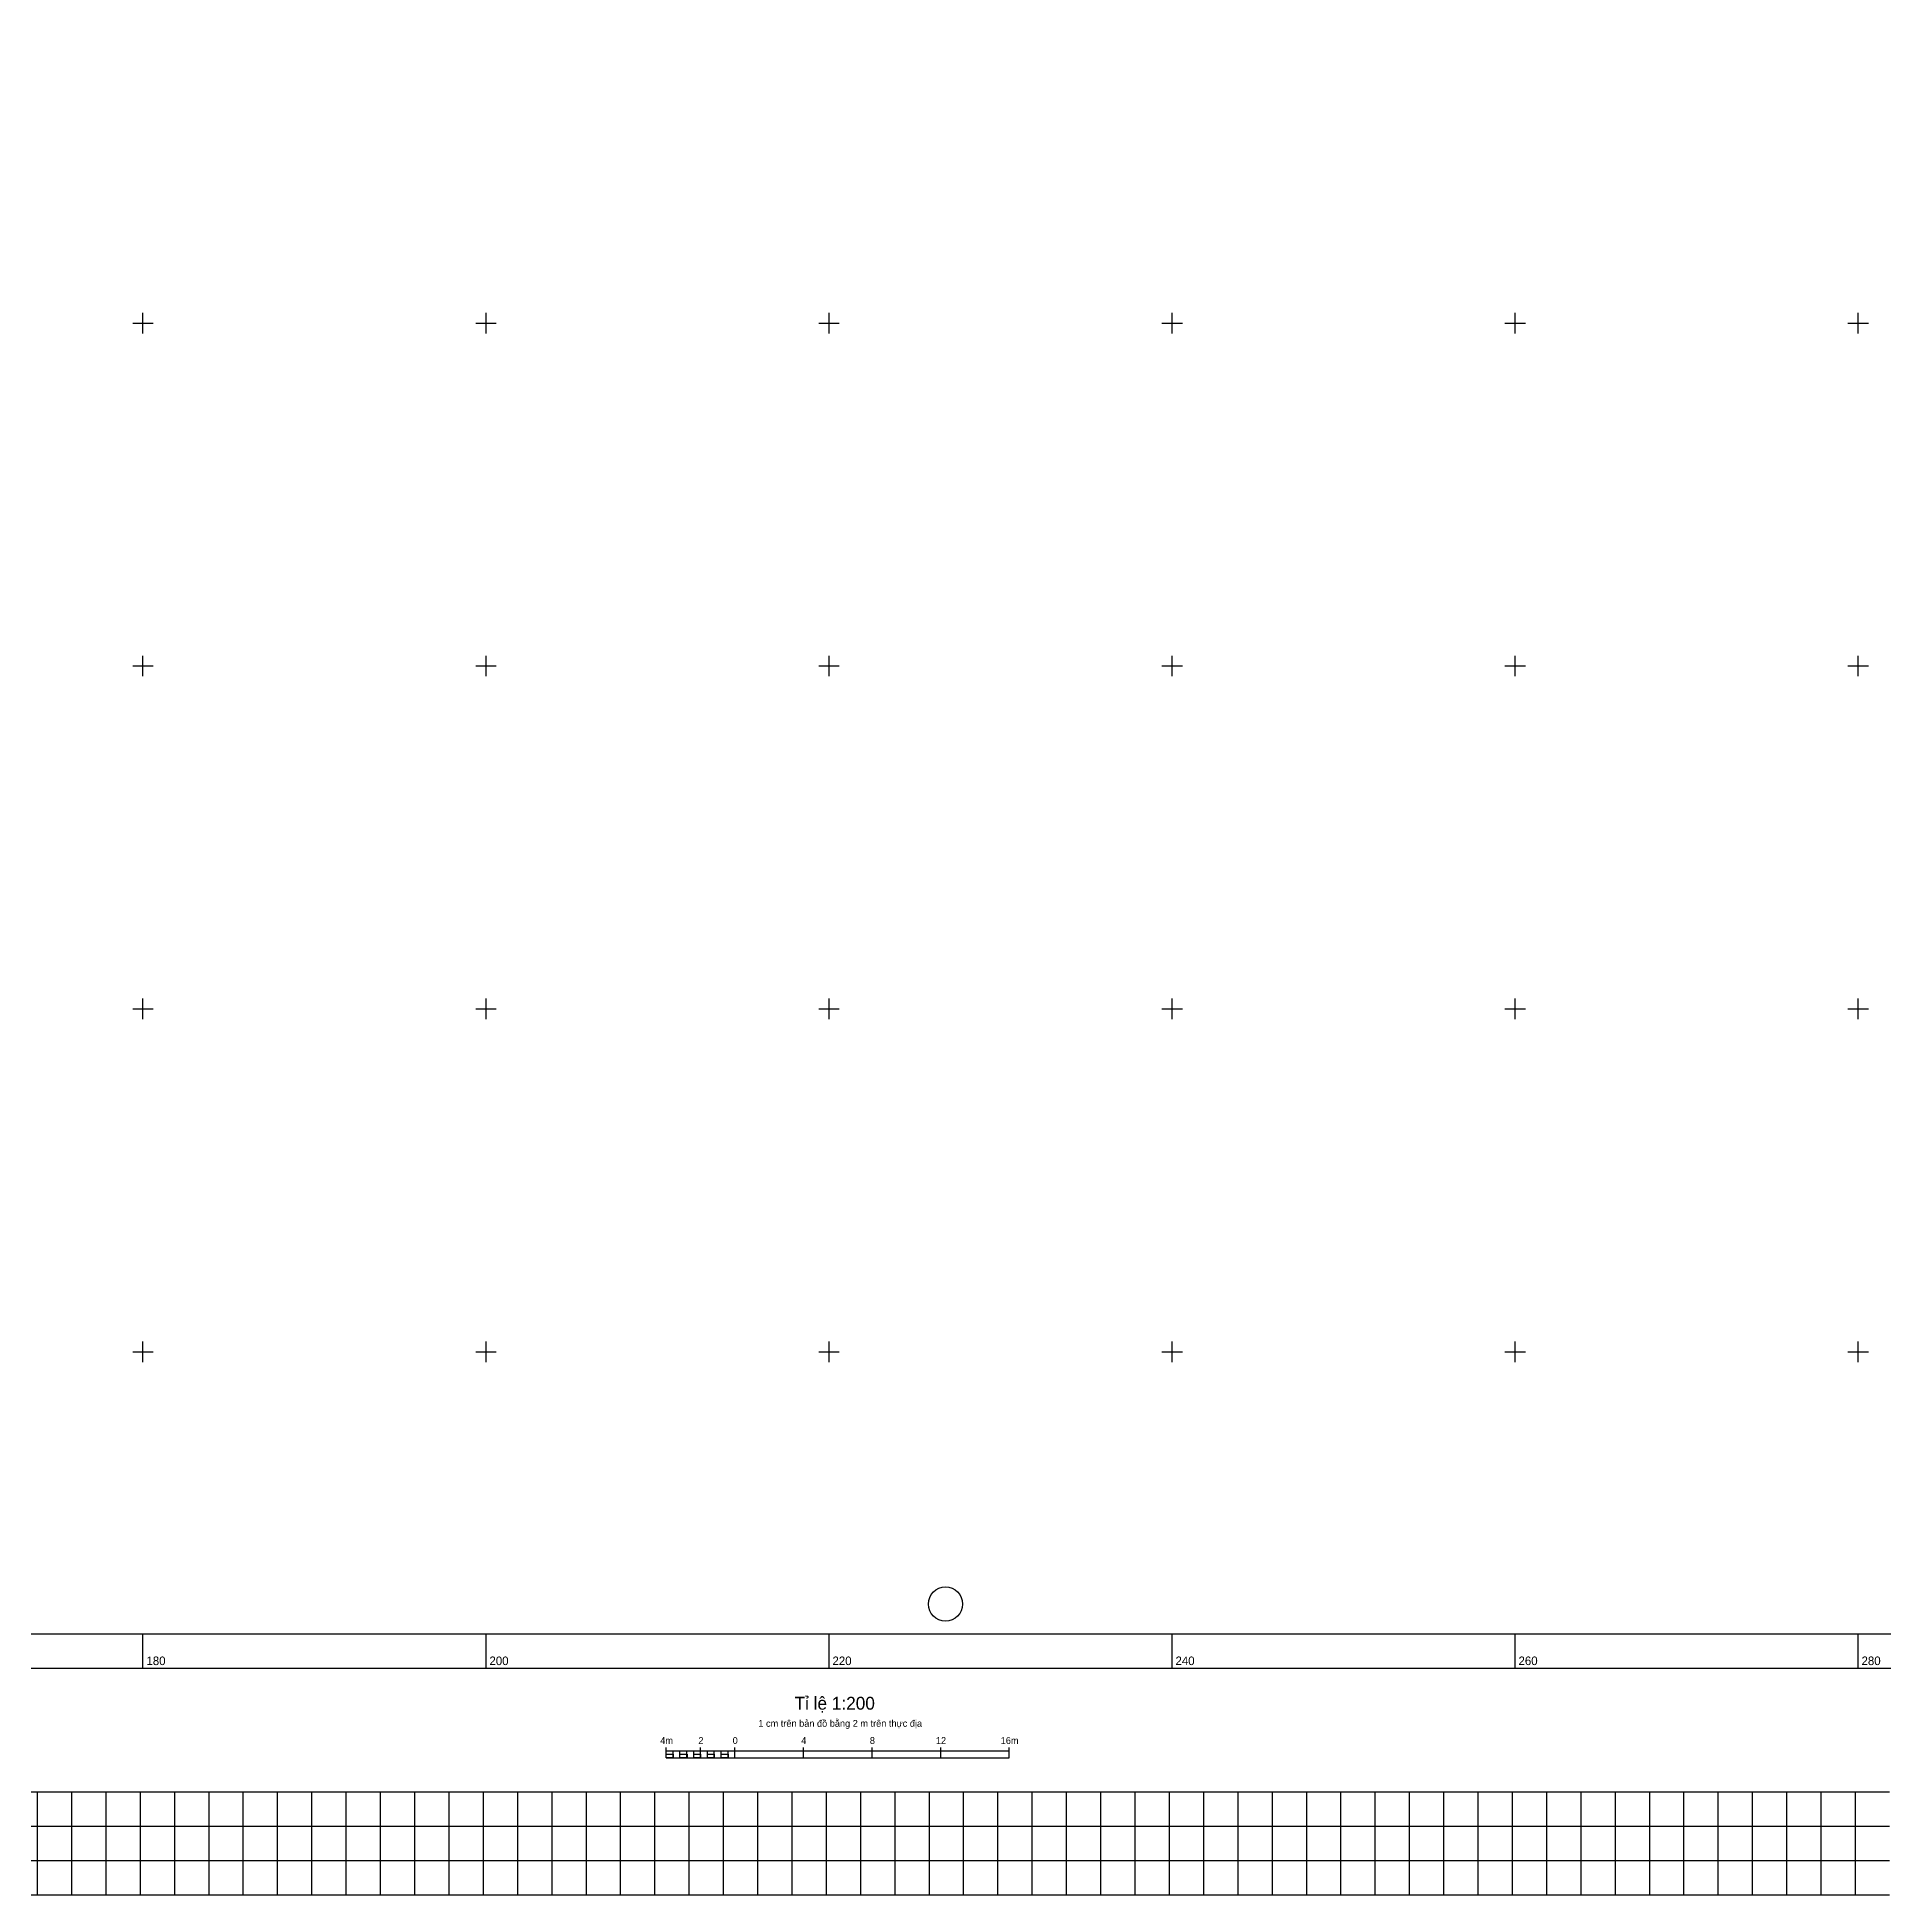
# Model space of a CAD drawing. Extents: x 547747 to 549324, y 1837450 to 1838029.
# Drawn here: x 548173.8 to 548281.6, y 1837508.3 to 1837616.7 of the extents above; entities that cross this region are included whole.
import ezdxf

# ---------------------------------------------------------------- set-up
doc = ezdxf.new("R2010")
doc.units = 0
for name, color, linetype in [('Level 11', 7, 'Continuous'), ('Level 58', 7, 'Continuous'), ('Level 63', 7, 'Continuous')]:
    doc.layers.add(name, color=color, linetype=linetype)

msp = doc.modelspace()

# ---------------------------------------------------------------- linework, layer by layer
at = {"layer": 'Level 11'}
msp.add_circle((548226.79, 1837525.29), 1, dxfattribs=at)
at = {"layer": 'Level 58'}
msp.add_lwpolyline([(548053.83, 1838019.63), (548387.2, 1838019.63), (548387.2, 1837523.53), (548053.83, 1837523.53)], close=True, dxfattribs=at)
at = {"layer": 'Level 63'}
for p, q in [((548180, 1837599.4), (548180, 1837600.6)), ((548200, 1837599.4), (548200, 1837600.6)), ((548220, 1837599.4), (548220, 1837600.6)), ((548240, 1837599.4), (548240, 1837600.6)), ((548260, 1837599.4), (548260, 1837600.6)), ((548280, 1837599.4), (548280, 1837600.6)), ((548179.4, 1837600), (548180.6, 1837600)), ((548199.4, 1837600), (548200.6, 1837600)), ((548219.4, 1837600), (548220.6, 1837600)), ((548239.4, 1837600), (548240.6, 1837600)), ((548259.4, 1837600), (548260.6, 1837600)), ((548279.4, 1837600), (548280.6, 1837600)), ((548179.4, 1837580), (548180.6, 1837580)), ((548180, 1837579.4), (548180, 1837580.6)), ((548199.4, 1837580), (548200.6, 1837580)), ((548200, 1837579.4), (548200, 1837580.6)), ((548219.4, 1837580), (548220.6, 1837580)), ((548220, 1837579.4), (548220, 1837580.6)), ((548239.4, 1837580), (548240.6, 1837580)), ((548240, 1837579.4), (548240, 1837580.6)), ((548259.4, 1837580), (548260.6, 1837580)), ((548260, 1837579.4), (548260, 1837580.6)), ((548279.4, 1837580), (548280.6, 1837580)), ((548280, 1837579.4), (548280, 1837580.6)), ((548180, 1837559.4), (548180, 1837560.6)), ((548200, 1837559.4), (548200, 1837560.6)), ((548220, 1837559.4), (548220, 1837560.6)), ((548240, 1837559.4), (548240, 1837560.6)), ((548260, 1837559.4), (548260, 1837560.6)), ((548280, 1837559.4), (548280, 1837560.6)), ((548179.4, 1837560), (548180.6, 1837560)), ((548199.4, 1837560), (548200.6, 1837560)), ((548219.4, 1837560), (548220.6, 1837560)), ((548239.4, 1837560), (548240.6, 1837560)), ((548259.4, 1837560), (548260.6, 1837560)), ((548279.4, 1837560), (548280.6, 1837560)), ((548179.4, 1837540), (548180.6, 1837540)), ((548180, 1837539.4), (548180, 1837540.6)), ((548199.4, 1837540), (548200.6, 1837540)), ((548200, 1837539.4), (548200, 1837540.6)), ((548219.4, 1837540), (548220.6, 1837540)), ((548220, 1837539.4), (548220, 1837540.6)), ((548239.4, 1837540), (548240.6, 1837540)), ((548240, 1837539.4), (548240, 1837540.6)), ((548259.4, 1837540), (548260.6, 1837540)), ((548260, 1837539.4), (548260, 1837540.6)), ((548279.4, 1837540), (548280.6, 1837540)), ((548280, 1837539.4), (548280, 1837540.6)), ((548180, 1837521.53), (548180, 1837523.53)), ((548200, 1837521.53), (548200, 1837523.53)), ((548220, 1837521.53), (548220, 1837523.53)), ((548240, 1837521.53), (548240, 1837523.53)), ((548260, 1837521.53), (548260, 1837523.53)), ((548280, 1837521.53), (548280, 1837523.53)), ((548210.51, 1837516.33), (548210.51, 1837516.93)), ((548210.51, 1837516.73), (548230.51, 1837516.73)), ((548210.51, 1837516.33), (548210.51, 1837516.73)), ((548210.51, 1837516.33), (548230.51, 1837516.33)), ((548210.91, 1837516.33), (548210.91, 1837516.73)), ((548211.31, 1837516.33), (548211.31, 1837516.73)), ((548211.71, 1837516.33), (548211.71, 1837516.73)), ((548212.11, 1837516.33), (548212.11, 1837516.73)), ((548212.51, 1837516.33), (548212.51, 1837516.93)), ((548212.51, 1837516.33), (548212.51, 1837516.73)), ((548212.91, 1837516.33), (548212.91, 1837516.73)), ((548213.31, 1837516.33), (548213.31, 1837516.73)), ((548213.71, 1837516.33), (548213.71, 1837516.73)), ((548214.11, 1837516.33), (548214.11, 1837516.73)), ((548214.51, 1837516.33), (548214.51, 1837516.93)), ((548218.51, 1837516.33), (548218.51, 1837516.93)), ((548222.51, 1837516.33), (548222.51, 1837516.93)), ((548226.51, 1837516.33), (548226.51, 1837516.93)), ((548230.51, 1837516.33), (548230.51, 1837516.93)), ((548171.83, 1837514.33), (548173.83, 1837514.33)), ((548173.83, 1837514.33), (548175.83, 1837514.33)), ((548173.83, 1837514.33), (548173.83, 1837508.33)), ((548175.83, 1837514.33), (548177.83, 1837514.33)), ((548175.83, 1837514.33), (548175.83, 1837508.33)), ((548177.83, 1837514.33), (548179.83, 1837514.33)), ((548177.83, 1837514.33), (548177.83, 1837508.33)), ((548179.83, 1837514.33), (548181.83, 1837514.33)), ((548179.83, 1837514.33), (548179.83, 1837508.33)), ((548181.83, 1837514.33), (548183.83, 1837514.33)), ((548181.83, 1837514.33), (548181.83, 1837508.33)), ((548183.83, 1837514.33), (548185.83, 1837514.33)), ((548183.83, 1837514.33), (548183.83, 1837508.33)), ((548185.83, 1837514.33), (548187.83, 1837514.33)), ((548185.83, 1837514.33), (548185.83, 1837508.33)), ((548187.83, 1837514.33), (548189.83, 1837514.33)), ((548187.83, 1837514.33), (548187.83, 1837508.33)), ((548189.83, 1837514.33), (548191.83, 1837514.33)), ((548189.83, 1837514.33), (548189.83, 1837508.33)), ((548191.83, 1837514.33), (548193.83, 1837514.33)), ((548191.83, 1837514.33), (548191.83, 1837508.33)), ((548193.83, 1837514.33), (548195.83, 1837514.33)), ((548193.83, 1837514.33), (548193.83, 1837508.33)), ((548195.83, 1837514.33), (548197.83, 1837514.33)), ((548195.83, 1837514.33), (548195.83, 1837508.33)), ((548197.83, 1837514.33), (548199.83, 1837514.33)), ((548197.83, 1837514.33), (548197.83, 1837508.33)), ((548199.83, 1837514.33), (548201.83, 1837514.33)), ((548199.83, 1837514.33), (548199.83, 1837508.33)), ((548201.83, 1837514.33), (548203.83, 1837514.33)), ((548201.83, 1837514.33), (548201.83, 1837508.33)), ((548203.83, 1837514.33), (548205.83, 1837514.33)), ((548203.83, 1837514.33), (548203.83, 1837508.33)), ((548205.83, 1837514.33), (548207.83, 1837514.33)), ((548205.83, 1837514.33), (548205.83, 1837508.33)), ((548207.83, 1837514.33), (548209.83, 1837514.33)), ((548207.83, 1837514.33), (548207.83, 1837508.33)), ((548209.83, 1837514.33), (548211.83, 1837514.33)), ((548209.83, 1837514.33), (548209.83, 1837508.33)), ((548211.83, 1837514.33), (548213.83, 1837514.33)), ((548211.83, 1837514.33), (548211.83, 1837508.33)), ((548213.83, 1837514.33), (548215.83, 1837514.33)), ((548213.83, 1837514.33), (548213.83, 1837508.33)), ((548215.83, 1837514.33), (548217.83, 1837514.33)), ((548215.83, 1837514.33), (548215.83, 1837508.33)), ((548217.83, 1837514.33), (548219.83, 1837514.33)), ((548217.83, 1837514.33), (548217.83, 1837508.33)), ((548219.83, 1837514.33), (548221.83, 1837514.33)), ((548219.83, 1837514.33), (548219.83, 1837508.33)), ((548221.83, 1837514.33), (548223.83, 1837514.33)), ((548221.83, 1837514.33), (548221.83, 1837508.33)), ((548223.83, 1837514.33), (548225.83, 1837514.33)), ((548223.83, 1837514.33), (548223.83, 1837508.33)), ((548225.83, 1837514.33), (548227.83, 1837514.33)), ((548225.83, 1837514.33), (548225.83, 1837508.33)), ((548227.83, 1837514.33), (548229.83, 1837514.33)), ((548227.83, 1837514.33), (548227.83, 1837508.33)), ((548229.83, 1837514.33), (548231.83, 1837514.33)), ((548229.83, 1837514.33), (548229.83, 1837508.33)), ((548231.83, 1837514.33), (548233.83, 1837514.33)), ((548231.83, 1837514.33), (548231.83, 1837508.33)), ((548233.83, 1837514.33), (548235.83, 1837514.33)), ((548233.83, 1837514.33), (548233.83, 1837508.33)), ((548235.83, 1837514.33), (548237.83, 1837514.33)), ((548235.83, 1837514.33), (548235.83, 1837508.33)), ((548237.83, 1837514.33), (548239.83, 1837514.33)), ((548237.83, 1837514.33), (548237.83, 1837508.33)), ((548239.83, 1837514.33), (548241.83, 1837514.33)), ((548239.83, 1837514.33), (548239.83, 1837508.33)), ((548241.83, 1837514.33), (548243.83, 1837514.33)), ((548241.83, 1837514.33), (548241.83, 1837508.33)), ((548243.83, 1837514.33), (548245.83, 1837514.33)), ((548243.83, 1837514.33), (548243.83, 1837508.33)), ((548245.83, 1837514.33), (548247.83, 1837514.33)), ((548245.83, 1837514.33), (548245.83, 1837508.33)), ((548247.83, 1837514.33), (548249.83, 1837514.33)), ((548247.83, 1837514.33), (548247.83, 1837508.33)), ((548249.83, 1837514.33), (548251.83, 1837514.33)), ((548249.83, 1837514.33), (548249.83, 1837508.33)), ((548251.83, 1837514.33), (548253.83, 1837514.33)), ((548251.83, 1837514.33), (548251.83, 1837508.33)), ((548253.83, 1837514.33), (548255.83, 1837514.33)), ((548253.83, 1837514.33), (548253.83, 1837508.33)), ((548255.83, 1837514.33), (548257.83, 1837514.33)), ((548255.83, 1837514.33), (548255.83, 1837508.33)), ((548257.83, 1837514.33), (548259.83, 1837514.33)), ((548257.83, 1837514.33), (548257.83, 1837508.33)), ((548259.83, 1837514.33), (548261.83, 1837514.33)), ((548259.83, 1837514.33), (548259.83, 1837508.33)), ((548261.83, 1837514.33), (548263.83, 1837514.33)), ((548261.83, 1837514.33), (548261.83, 1837508.33)), ((548263.83, 1837514.33), (548265.83, 1837514.33)), ((548263.83, 1837514.33), (548263.83, 1837508.33)), ((548265.83, 1837514.33), (548267.83, 1837514.33)), ((548265.83, 1837514.33), (548265.83, 1837508.33)), ((548267.83, 1837514.33), (548269.83, 1837514.33)), ((548267.83, 1837514.33), (548267.83, 1837508.33)), ((548269.83, 1837514.33), (548271.83, 1837514.33)), ((548269.83, 1837514.33), (548269.83, 1837508.33)), ((548271.83, 1837514.33), (548273.83, 1837514.33)), ((548271.83, 1837514.33), (548271.83, 1837508.33)), ((548273.83, 1837514.33), (548275.83, 1837514.33)), ((548273.83, 1837514.33), (548273.83, 1837508.33)), ((548275.83, 1837514.33), (548277.83, 1837514.33)), ((548275.83, 1837514.33), (548275.83, 1837508.33)), ((548277.83, 1837514.33), (548279.83, 1837514.33)), ((548277.83, 1837514.33), (548277.83, 1837508.33)), ((548279.83, 1837514.33), (548281.83, 1837514.33)), ((548279.83, 1837514.33), (548279.83, 1837508.33)), ((548171.83, 1837512.33), (548173.83, 1837512.33)), ((548173.83, 1837512.33), (548175.83, 1837512.33)), ((548175.83, 1837512.33), (548177.83, 1837512.33)), ((548177.83, 1837512.33), (548179.83, 1837512.33)), ((548179.83, 1837512.33), (548181.83, 1837512.33)), ((548181.83, 1837512.33), (548183.83, 1837512.33)), ((548183.83, 1837512.33), (548185.83, 1837512.33)), ((548185.83, 1837512.33), (548187.83, 1837512.33)), ((548187.83, 1837512.33), (548189.83, 1837512.33)), ((548189.83, 1837512.33), (548191.83, 1837512.33)), ((548191.83, 1837512.33), (548193.83, 1837512.33)), ((548193.83, 1837512.33), (548195.83, 1837512.33)), ((548195.83, 1837512.33), (548197.83, 1837512.33)), ((548197.83, 1837512.33), (548199.83, 1837512.33)), ((548199.83, 1837512.33), (548201.83, 1837512.33)), ((548201.83, 1837512.33), (548203.83, 1837512.33)), ((548203.83, 1837512.33), (548205.83, 1837512.33)), ((548205.83, 1837512.33), (548207.83, 1837512.33)), ((548207.83, 1837512.33), (548209.83, 1837512.33)), ((548209.83, 1837512.33), (548211.83, 1837512.33)), ((548211.83, 1837512.33), (548213.83, 1837512.33)), ((548213.83, 1837512.33), (548215.83, 1837512.33)), ((548215.83, 1837512.33), (548217.83, 1837512.33)), ((548217.83, 1837512.33), (548219.83, 1837512.33)), ((548219.83, 1837512.33), (548221.83, 1837512.33)), ((548221.83, 1837512.33), (548223.83, 1837512.33)), ((548223.83, 1837512.33), (548225.83, 1837512.33)), ((548225.83, 1837512.33), (548227.83, 1837512.33)), ((548227.83, 1837512.33), (548229.83, 1837512.33)), ((548229.83, 1837512.33), (548231.83, 1837512.33)), ((548231.83, 1837512.33), (548233.83, 1837512.33)), ((548233.83, 1837512.33), (548235.83, 1837512.33)), ((548235.83, 1837512.33), (548237.83, 1837512.33)), ((548237.83, 1837512.33), (548239.83, 1837512.33)), ((548239.83, 1837512.33), (548241.83, 1837512.33)), ((548241.83, 1837512.33), (548243.83, 1837512.33)), ((548243.83, 1837512.33), (548245.83, 1837512.33)), ((548245.83, 1837512.33), (548247.83, 1837512.33)), ((548247.83, 1837512.33), (548249.83, 1837512.33)), ((548249.83, 1837512.33), (548251.83, 1837512.33)), ((548251.83, 1837512.33), (548253.83, 1837512.33)), ((548253.83, 1837512.33), (548255.83, 1837512.33)), ((548255.83, 1837512.33), (548257.83, 1837512.33)), ((548257.83, 1837512.33), (548259.83, 1837512.33)), ((548259.83, 1837512.33), (548261.83, 1837512.33)), ((548261.83, 1837512.33), (548263.83, 1837512.33)), ((548263.83, 1837512.33), (548265.83, 1837512.33)), ((548265.83, 1837512.33), (548267.83, 1837512.33)), ((548267.83, 1837512.33), (548269.83, 1837512.33)), ((548269.83, 1837512.33), (548271.83, 1837512.33)), ((548271.83, 1837512.33), (548273.83, 1837512.33)), ((548273.83, 1837512.33), (548275.83, 1837512.33)), ((548275.83, 1837512.33), (548277.83, 1837512.33)), ((548277.83, 1837512.33), (548279.83, 1837512.33)), ((548279.83, 1837512.33), (548281.83, 1837512.33)), ((548171.83, 1837510.33), (548173.83, 1837510.33)), ((548173.83, 1837510.33), (548175.83, 1837510.33)), ((548175.83, 1837510.33), (548177.83, 1837510.33)), ((548177.83, 1837510.33), (548179.83, 1837510.33)), ((548179.83, 1837510.33), (548181.83, 1837510.33)), ((548181.83, 1837510.33), (548183.83, 1837510.33)), ((548183.83, 1837510.33), (548185.83, 1837510.33)), ((548185.83, 1837510.33), (548187.83, 1837510.33)), ((548187.83, 1837510.33), (548189.83, 1837510.33)), ((548189.83, 1837510.33), (548191.83, 1837510.33)), ((548191.83, 1837510.33), (548193.83, 1837510.33)), ((548193.83, 1837510.33), (548195.83, 1837510.33)), ((548195.83, 1837510.33), (548197.83, 1837510.33)), ((548197.83, 1837510.33), (548199.83, 1837510.33)), ((548199.83, 1837510.33), (548201.83, 1837510.33)), ((548201.83, 1837510.33), (548203.83, 1837510.33)), ((548203.83, 1837510.33), (548205.83, 1837510.33)), ((548205.83, 1837510.33), (548207.83, 1837510.33)), ((548207.83, 1837510.33), (548209.83, 1837510.33)), ((548209.83, 1837510.33), (548211.83, 1837510.33)), ((548211.83, 1837510.33), (548213.83, 1837510.33)), ((548213.83, 1837510.33), (548215.83, 1837510.33)), ((548215.83, 1837510.33), (548217.83, 1837510.33)), ((548217.83, 1837510.33), (548219.83, 1837510.33)), ((548219.83, 1837510.33), (548221.83, 1837510.33)), ((548221.83, 1837510.33), (548223.83, 1837510.33)), ((548223.83, 1837510.33), (548225.83, 1837510.33)), ((548225.83, 1837510.33), (548227.83, 1837510.33)), ((548227.83, 1837510.33), (548229.83, 1837510.33)), ((548229.83, 1837510.33), (548231.83, 1837510.33)), ((548231.83, 1837510.33), (548233.83, 1837510.33)), ((548233.83, 1837510.33), (548235.83, 1837510.33)), ((548235.83, 1837510.33), (548237.83, 1837510.33)), ((548237.83, 1837510.33), (548239.83, 1837510.33)), ((548239.83, 1837510.33), (548241.83, 1837510.33)), ((548241.83, 1837510.33), (548243.83, 1837510.33)), ((548243.83, 1837510.33), (548245.83, 1837510.33)), ((548245.83, 1837510.33), (548247.83, 1837510.33)), ((548247.83, 1837510.33), (548249.83, 1837510.33)), ((548249.83, 1837510.33), (548251.83, 1837510.33)), ((548251.83, 1837510.33), (548253.83, 1837510.33)), ((548253.83, 1837510.33), (548255.83, 1837510.33)), ((548255.83, 1837510.33), (548257.83, 1837510.33)), ((548257.83, 1837510.33), (548259.83, 1837510.33)), ((548259.83, 1837510.33), (548261.83, 1837510.33)), ((548261.83, 1837510.33), (548263.83, 1837510.33)), ((548263.83, 1837510.33), (548265.83, 1837510.33)), ((548265.83, 1837510.33), (548267.83, 1837510.33)), ((548267.83, 1837510.33), (548269.83, 1837510.33)), ((548269.83, 1837510.33), (548271.83, 1837510.33)), ((548271.83, 1837510.33), (548273.83, 1837510.33)), ((548273.83, 1837510.33), (548275.83, 1837510.33)), ((548275.83, 1837510.33), (548277.83, 1837510.33)), ((548277.83, 1837510.33), (548279.83, 1837510.33)), ((548279.83, 1837510.33), (548281.83, 1837510.33)), ((548171.83, 1837508.33), (548173.83, 1837508.33)), ((548173.83, 1837508.33), (548175.83, 1837508.33)), ((548175.83, 1837508.33), (548177.83, 1837508.33)), ((548177.83, 1837508.33), (548179.83, 1837508.33)), ((548179.83, 1837508.33), (548181.83, 1837508.33)), ((548181.83, 1837508.33), (548183.83, 1837508.33)), ((548183.83, 1837508.33), (548185.83, 1837508.33)), ((548185.83, 1837508.33), (548187.83, 1837508.33)), ((548187.83, 1837508.33), (548189.83, 1837508.33)), ((548189.83, 1837508.33), (548191.83, 1837508.33)), ((548191.83, 1837508.33), (548193.83, 1837508.33)), ((548193.83, 1837508.33), (548195.83, 1837508.33)), ((548195.83, 1837508.33), (548197.83, 1837508.33)), ((548197.83, 1837508.33), (548199.83, 1837508.33)), ((548199.83, 1837508.33), (548201.83, 1837508.33)), ((548201.83, 1837508.33), (548203.83, 1837508.33)), ((548203.83, 1837508.33), (548205.83, 1837508.33)), ((548205.83, 1837508.33), (548207.83, 1837508.33)), ((548207.83, 1837508.33), (548209.83, 1837508.33)), ((548209.83, 1837508.33), (548211.83, 1837508.33)), ((548211.83, 1837508.33), (548213.83, 1837508.33)), ((548213.83, 1837508.33), (548215.83, 1837508.33)), ((548215.83, 1837508.33), (548217.83, 1837508.33)), ((548217.83, 1837508.33), (548219.83, 1837508.33)), ((548219.83, 1837508.33), (548221.83, 1837508.33)), ((548221.83, 1837508.33), (548223.83, 1837508.33)), ((548223.83, 1837508.33), (548225.83, 1837508.33)), ((548225.83, 1837508.33), (548227.83, 1837508.33)), ((548227.83, 1837508.33), (548229.83, 1837508.33)), ((548229.83, 1837508.33), (548231.83, 1837508.33)), ((548231.83, 1837508.33), (548233.83, 1837508.33)), ((548233.83, 1837508.33), (548235.83, 1837508.33)), ((548235.83, 1837508.33), (548237.83, 1837508.33)), ((548237.83, 1837508.33), (548239.83, 1837508.33)), ((548239.83, 1837508.33), (548241.83, 1837508.33)), ((548241.83, 1837508.33), (548243.83, 1837508.33)), ((548243.83, 1837508.33), (548245.83, 1837508.33)), ((548245.83, 1837508.33), (548247.83, 1837508.33)), ((548247.83, 1837508.33), (548249.83, 1837508.33)), ((548249.83, 1837508.33), (548251.83, 1837508.33)), ((548251.83, 1837508.33), (548253.83, 1837508.33)), ((548253.83, 1837508.33), (548255.83, 1837508.33)), ((548255.83, 1837508.33), (548257.83, 1837508.33)), ((548257.83, 1837508.33), (548259.83, 1837508.33)), ((548259.83, 1837508.33), (548261.83, 1837508.33)), ((548261.83, 1837508.33), (548263.83, 1837508.33)), ((548263.83, 1837508.33), (548265.83, 1837508.33)), ((548265.83, 1837508.33), (548267.83, 1837508.33)), ((548267.83, 1837508.33), (548269.83, 1837508.33)), ((548269.83, 1837508.33), (548271.83, 1837508.33)), ((548271.83, 1837508.33), (548273.83, 1837508.33)), ((548273.83, 1837508.33), (548275.83, 1837508.33)), ((548275.83, 1837508.33), (548277.83, 1837508.33)), ((548277.83, 1837508.33), (548279.83, 1837508.33)), ((548279.83, 1837508.33), (548281.83, 1837508.33))]:
    msp.add_line(p, q, dxfattribs=at)
for points in [[(548051.83, 1837521.53), (548051.83, 1838021.63), (548389.2, 1838021.63), (548389.2, 1837521.53)], [(548053.83, 1837523.53), (548053.83, 1838019.63), (548387.2, 1838019.63), (548387.2, 1837523.53)], [(548210.51, 1837516.33), (548210.51, 1837516.53), (548210.91, 1837516.53), (548210.91, 1837516.33)], [(548211.31, 1837516.33), (548211.31, 1837516.53), (548211.72, 1837516.53), (548211.72, 1837516.33)], [(548212.11, 1837516.33), (548212.11, 1837516.53), (548212.51, 1837516.53), (548212.51, 1837516.33)], [(548212.91, 1837516.33), (548212.91, 1837516.53), (548213.31, 1837516.53), (548213.31, 1837516.33)], [(548213.71, 1837516.33), (548213.71, 1837516.53), (548214.11, 1837516.53), (548214.11, 1837516.33)]]:
    msp.add_lwpolyline(points, close=True, dxfattribs=at)

# ---------------------------------------------------------------- texts
for s, height, p in [('180', 0.5, (548180.2, 1837521.73)), ('200', 0.5, (548200.2, 1837521.73)), ('220', 0.5, (548220.2, 1837521.73)), ('240', 0.5, (548240.2, 1837521.73)), ('260', 0.5, (548260.2, 1837521.73)), ('280', 0.5, (548280.2, 1837521.73)), ('Tỉ lệ 1:200', 0.75, (548217.99, 1837519.13)), ('1 cm trên bản đồ bằng 2 m trên thực địa', 0.4, (548215.88, 1837518.13)), ('4m', 0.4, (548210.16, 1837517.13)), ('2', 0.4, (548212.38, 1837517.13)), ('0', 0.4, (548214.38, 1837517.13)), ('4', 0.4, (548218.38, 1837517.13)), ('8', 0.4, (548222.38, 1837517.13)), ('12', 0.4, (548226.23, 1837517.13)), ('16m', 0.4, (548230.01, 1837517.13))]:
    msp.add_text(s, height=height, dxfattribs=at).set_placement(p)

doc.saveas('drawing.dxf')
